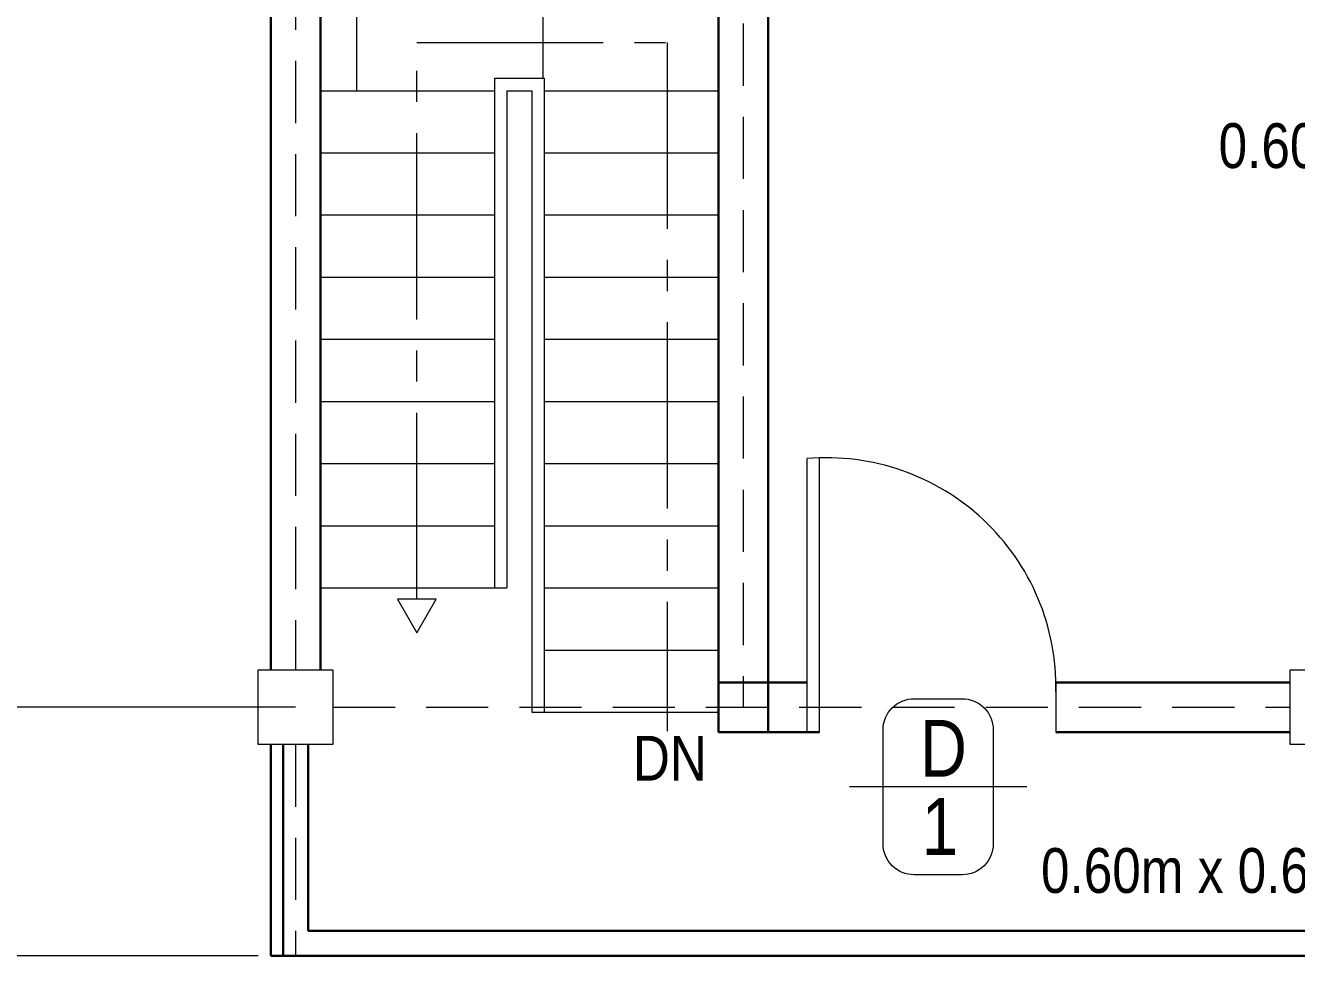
# Model space of a CAD drawing. Header units: metres. Extents: x -460 to 31334, y -1777 to 24987.
# Drawn here: x 148.67 to 153.78, y -762.9 to -759.06 of the extents above; entities that cross this region are included whole.
import ezdxf

# ---------------------------------------------------------------- set-up
doc = ezdxf.new("R2010")
doc.units = ezdxf.units.M
doc.header["$MEASUREMENT"] = 0
doc.linetypes.add('CENTER2', pattern=[1.125, 0.75, -0.125, 0.125, -0.125])
doc.linetypes.add('DASHED2', pattern=[0.375, 0.25, -0.125])
doc.layers.get('Defpoints').update_dxf_attribs({"color": 2})
for name, color, linetype in [('01 FURNITURE', 8, 'Continuous'), ('Anno_Door Sched', 1, 'Continuous'), ('Anno_Flr. Level', 1, 'Continuous')]:
    doc.layers.add(name, color=color, linetype=linetype)
doc.layers.add('Arch_Door', color=1, linetype='Continuous', lineweight=18)
doc.layers.add('DIM', color=8, linetype='Continuous', lineweight=5)
doc.styles.add('AN100', font='ARIALN.TTF', dxfattribs={"height": 0.25})
doc.styles.get("Standard").update_dxf_attribs({"font": 'arial.ttf'})
doc.dimstyles.new('elev', dxfattribs={"dimtxt": 0.2, "dimasz": 0.18, "dimexe": 0.05, "dimexo": 0.05, "dimgap": 0.05, "dimtad": 1, "dimzin": 0, "dimdsep": 46, "dimtxsty": 'Standard', "dimblk": 'ARCHTICK', "dimcen": 0.025, "dimclrd": 256, "dimclre": 256, "dimadec": 0, "dimazin": 0, "dimtfac": 1, "dimtix": 1, "dimtofl": 0, "dimtmove": 0, "dimatfit": 3, "dimldrblk": 'ARCHTICK', "dimfxl": 0.1, "dimtolj": 1, "dimtzin": 0, "dimlwd": -1, "dimlwe": -1, "dimarcsym": 0})

# ---------------------------------------------------------------- blocks, each defined once
blk = doc.blocks.new('_ArchTick')
at = {"color": 0, "linetype": 'ByBlock', "const_width": 0.15}
blk.add_lwpolyline([(-0.5, -0.5), (0.5, 0.5)], dxfattribs=at)
blk = doc.blocks.new('*D294')
at = {"layer": 'Defpoints', "color": 0, "transparency": 16777216}
for p in [(149.7544, -756.7989), (147.718, -761.7989), (149.7544, -761.7989)]:
    blk.add_point(p, dxfattribs=at)
at = {"layer": 'DIM', "transparency": 16777216}
for p, q in [((149.7044, -756.7989), (147.668, -756.7989)), ((147.718, -756.7989), (147.718, -761.7989)), ((149.7044, -761.7989), (147.668, -761.7989))]:
    blk.add_line(p, q, dxfattribs=at)
at = {"layer": 'DIM', "transparency": 16777216, "xscale": 0.18, "yscale": 0.18, "zscale": 0.18}
for p, rotation in [((147.718, -756.7989), 90), ((147.718, -761.7989), 270)]:
    blk.add_blockref('_ArchTick', p, dxfattribs=dict(at, rotation=rotation))
at = {"layer": 'DIM', "color": 0, "lineweight": 9, "transparency": 16777216, "insert": (147.5658, -759.2989), "char_height": 0.2, "attachment_point": 5, "rotation": 90}
blk.add_mtext('\\A1;5.00', dxfattribs=at)
blk = doc.blocks.new('*D436')
at = {"layer": 'Defpoints', "color": 0, "transparency": 16777216}
for p in [(149.7544, -761.7989), (147.718, -762.7989), (149.6544, -762.7989)]:
    blk.add_point(p, dxfattribs=at)
at = {"layer": 'DIM', "transparency": 16777216}
for p, q in [((149.7044, -761.7989), (147.668, -761.7989)), ((147.718, -761.7989), (147.718, -762.7989)), ((149.6044, -762.7989), (147.668, -762.7989))]:
    blk.add_line(p, q, dxfattribs=at)
at = {"layer": 'DIM', "transparency": 16777216, "xscale": 0.18, "yscale": 0.18, "zscale": 0.18}
for p, rotation in [((147.718, -761.7989), 90), ((147.718, -762.7989), 270)]:
    blk.add_blockref('_ArchTick', p, dxfattribs=dict(at, rotation=rotation))
at = {"layer": 'DIM', "color": 0, "lineweight": 9, "transparency": 16777216, "insert": (147.5658, -762.2989), "char_height": 0.2, "attachment_point": 5, "rotation": 90}
blk.add_mtext('\\A1;1.00', dxfattribs=at)
blk = doc.blocks.new('Door')
at = {"layer": 'Anno_Door Sched', "lineweight": 9, "ltscale": 0.5}
blk.add_line((12.7884, 558.3848), (12.3721, 558.3848), dxfattribs=at)
at = {"layer": 'Anno_Door Sched', "lineweight": 9}
blk.add_lwpolyline([(12.5239, 558.5915), (12.6366, 558.5915, -0.414214), (12.7096, 558.5185), (12.7096, 558.2511, -0.414214), (12.6366, 558.1781), (12.5239, 558.1781, -0.414214), (12.4509, 558.2511), (12.4509, 558.5185, -0.414214)], format="xyb", close=True, dxfattribs=at)
at = {"layer": 'Anno_Door Sched', "linetype": 'Continuous', "insert": (12.5376, 558.5418), "char_height": 0.1333, "width": 0.065087, "attachment_point": 1, "style": 'AN100'}
blk.add_mtext('D', dxfattribs=at)

msp = doc.modelspace()

# ---------------------------------------------------------------- hatches: boundary and pattern name
at = {"layer": '01 FURNITURE', "lineweight": 18, "true_color": 0x000000, "transparency": 33554618}
h = msp.add_hatch(dxfattribs=at)
h.set_pattern_fill('ANSI37', color=18, scale=6, angle=45)
h.paths.add_polyline_path([(151.24835, -759.12484), (150.24176, -759.12484), (150.24176, -759.31894), (150.55445, -759.31894), (150.55445, -759.26894), (150.75445, -759.26894), (150.75445, -759.31894), (151.24835, -759.31894)], flags=17)
h.paths.add_polyline_path([(151.45445, -758.29894), (149.85445, -758.29894), (149.85445, -759.31894), (150.24176, -759.31894), (150.24176, -759.12484), (151.24835, -759.12484), (151.24835, -759.31894), (151.45445, -759.31894)])

# ---------------------------------------------------------------- linework, layer by layer
at = {"layer": '01 FURNITURE', "color": 250, "linetype": 'DASHED2', "lineweight": 9}
for p, q in [((151.55445, -756.79894), (151.55445, -761.79894)), ((149.75445, -756.94894), (149.75445, -761.64894)), ((149.90445, -761.79894), (153.75445, -761.79894)), ((149.75445, -761.94894), (149.75445, -762.79894))]:
    msp.add_line(p, q, dxfattribs=at)
at = {"layer": '01 FURNITURE', "color": 1, "lineweight": 30}
for p, q in [((149.65445, -756.94894), (149.65445, -761.64894)), ((149.85445, -756.94894), (149.85445, -761.64894)), ((151.65445, -758.11339), (151.65445, -761.89894)), ((151.45445, -758.16339), (151.45445, -761.89894)), ((151.45445, -761.69894), (151.81185, -761.69894)), ((152.81185, -761.69894), (153.75445, -761.69894)), ((151.45445, -761.89894), (151.86185, -761.89894)), ((152.81185, -761.89894), (153.75445, -761.89894)), ((149.65445, -761.94894), (149.65445, -762.79894)), ((149.70445, -761.94894), (149.70445, -762.79894)), ((149.80445, -761.94894), (149.80445, -762.69894)), ((149.80445, -762.69894), (158.00445, -762.69894)), ((149.65445, -762.79894), (158.15445, -762.79894))]:
    msp.add_line(p, q, dxfattribs=at)
at = {"layer": '01 FURNITURE', "color": 250, "lineweight": 9}
for p, q in [((150.55445, -759.26894), (150.55445, -761.31894)), ((150.55445, -759.26894), (150.75445, -759.26894)), ((150.75445, -759.26894), (150.75445, -761.81894)), ((149.85445, -759.31894), (150.55445, -759.31894)), ((150.60445, -759.31894), (150.60445, -761.31894)), ((150.60445, -759.31894), (150.70445, -759.31894)), ((150.70445, -759.31894), (150.70445, -761.81894)), ((150.75445, -759.31894), (151.45445, -759.31894)), ((149.85445, -759.56894), (150.55445, -759.56894)), ((150.75445, -759.56894), (151.45445, -759.56894)), ((149.85445, -759.81894), (150.55445, -759.81894)), ((150.75445, -759.81894), (151.45445, -759.81894)), ((149.85445, -760.06894), (150.55445, -760.06894)), ((150.75445, -760.06894), (151.45445, -760.06894)), ((149.85445, -760.31894), (150.55445, -760.31894)), ((150.75445, -760.31894), (151.45445, -760.31894)), ((149.85445, -760.56894), (150.55445, -760.56894)), ((150.75445, -760.56894), (151.45445, -760.56894)), ((149.85445, -760.81894), (150.55445, -760.81894)), ((150.75445, -760.81894), (151.45445, -760.81894)), ((149.85445, -761.06894), (150.55445, -761.06894)), ((150.75445, -761.06894), (151.45445, -761.06894)), ((149.85445, -761.31894), (150.60445, -761.31894)), ((150.75445, -761.31894), (151.45445, -761.31894)), ((150.75445, -761.56894), (151.45445, -761.56894)), ((150.70445, -761.81894), (151.45445, -761.81894))]:
    msp.add_line(p, q, dxfattribs=at)
at = {"layer": '01 FURNITURE', "color": 1, "lineweight": 9}
for p, q in [((151.81185, -761.89894), (151.81185, -760.79894)), ((151.86185, -761.89894), (151.86185, -760.79607)), ((152.81185, -761.69894), (152.81185, -761.89894))]:
    msp.add_line(p, q, dxfattribs=at)
at = {"layer": '01 FURNITURE', "color": 1, "linetype": 'CENTER2', "lineweight": 15}
for points in [[(150.24176, -761.36424), (150.24176, -759.12484), (151.24835, -759.12484), (151.24835, -761.89489)], [(150.16366, -761.36424), (150.24176, -761.49905), (150.31986, -761.36424), (150.16366, -761.36424)]]:
    msp.add_lwpolyline(points, dxfattribs=at)
at = {"layer": '01 FURNITURE', "color": 250, "lineweight": 9}
for points in [[(149.60445, -761.64894), (149.90445, -761.64894), (149.90445, -761.94894), (149.60445, -761.94894), (149.60445, -761.64894)], [(153.75445, -761.64894), (154.05445, -761.64894), (154.05445, -761.94894), (153.75445, -761.94894), (153.75445, -761.64894)]]:
    msp.add_lwpolyline(points, dxfattribs=at)
at = {"layer": '01 FURNITURE', "color": 18, "linetype": 'CENTER2', "lineweight": 9, "true_color": 0x000000}
msp.add_lwpolyline([(149.75445, -761.79894), (146.75882, -761.79894)], dxfattribs=at)
at = {"layer": '01 FURNITURE', "color": 1, "lineweight": 9}
msp.add_arc((151.8897, -761.718), 0.92235, 358.81588, 94.84145, dxfattribs=at)

# ---------------------------------------------------------------- block references
at = {"layer": 'Arch_Door', "linetype": 'Continuous', "xscale": 1.713427498608199, "yscale": 1.713427498608199, "zscale": 1.713427498608199}
msp.add_blockref('Door', (130.78293, -1718.87067), dxfattribs=at)

# ---------------------------------------------------------------- texts
at = {"layer": 'Anno_Flr. Level', "color": 1, "lineweight": 9, "char_height": 0.18, "attachment_point": 1}
for s, insert, width in [('\\A1;\\pi0.15516;{\\fArial Narrow|b0|i0|c0|p34;0.60m x 0.60m FLOOR TILES }', (153.31107, -759.44997), 3.0536596), ('\\A1;{\\fArial Narrow|b0|i0|c0|p34;DN}', (151.11074, -761.91403), 0.0597382), ('\\A1;\\pi0.15516;{\\fArial Narrow|b0|i0|c0|p34;0.60m x 0.60m FLOOR TILES }', (152.59675, -762.3657), 3.0536596)]:
    msp.add_mtext(s, dxfattribs=dict(at, insert=insert, width=width))
at = {"layer": 'Arch_Door', "color": 5, "linetype": 'Continuous', "insert": (152.27279, -762.1647), "char_height": 0.22846, "width": 0.1115221, "attachment_point": 1, "style": 'AN100'}
msp.add_mtext('1', dxfattribs=at)

# ---------------------------------------------------------------- dimensions: what is measured, and where the dimension line sits
at = {"layer": 'DIM', "color": 0, "lineweight": 9}
for base, p1, p2, picture, middle in [((147.71796, -761.79894), (149.75445, -756.79894), (149.75445, -761.79894), '*D294', (147.56585, -759.29894)), ((147.71796, -762.79894), (149.75445, -761.79894), (149.65445, -762.79894), '*D436', (147.56585, -762.29894))]:
    dim = msp.add_linear_dim(base=base, p1=p1, p2=p2, angle=90, dimstyle='elev', dxfattribs=at)
    dim.commit()
    dim.dimension.update_dxf_attribs({"geometry": picture, "text_midpoint": middle})

doc.saveas('drawing.dxf')
